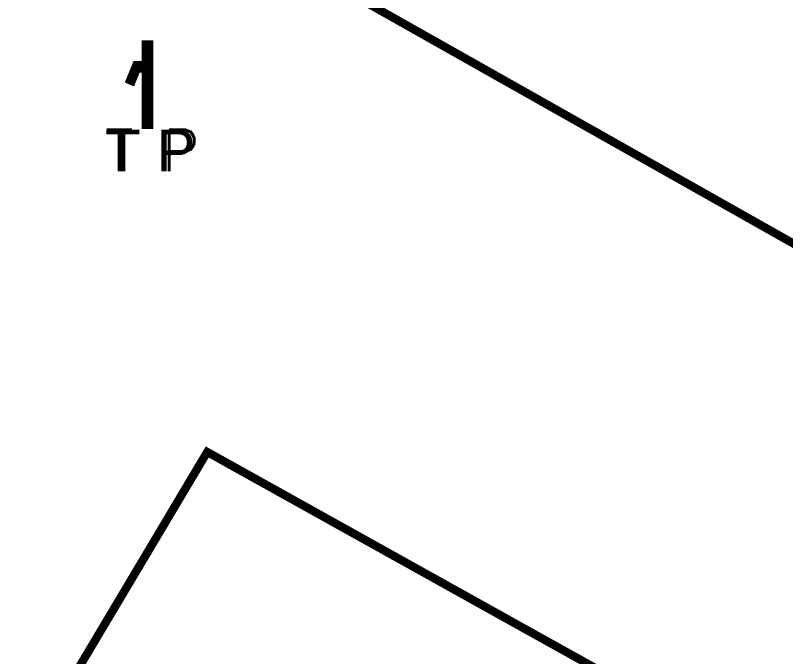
# Model space of a CAD drawing. Header units: inches. Extents: x 350994 to 353538, y 1581369 to 1583842.
# Drawn here: x 351564.22 to 351573.49, y 1583631.91 to 1583639.63 of the extents above; entities that cross this region are included whole.
import ezdxf

# ---------------------------------------------------------------- set-up
doc = ezdxf.new("R2010")
doc.units = ezdxf.units.IN
doc.header["$MEASUREMENT"] = 0
doc.linetypes.add('1', pattern=[0])
for name, color, linetype in [('BOUNDARY', 5, 'Continuous'), ("ROAD'S", 1, '1'), ('TAP', 180, 'Continuous')]:
    doc.layers.add(name, color=color, linetype=linetype)
doc.styles.add('ROMANS', font='ROMANS.shx')
doc.styles.get("Standard").update_dxf_attribs({"font": 'arial.ttf'})

# ---------------------------------------------------------------- blocks, each defined once
blk = doc.blocks.new('TP')
at = {"layer": 'BOUNDARY', "color": 182, "lineweight": 5}
blk.add_lwpolyline([(-0.0352, 0.4067), (-0.1446, 0.4067), (-0.2275, 0.2035), (-0.1809, 0.1826), (-0.117, 0.339), (-0.0352, 0.339), (-0.0352, -0.339), (0.0352, -0.339), (0.0352, 0.6561), (-0.0352, 0.6561)], close=True, dxfattribs=at)
blk.add_lwpolyline([(-0.0352, 0), (0.0352, 0)], dxfattribs=at)
at = {"layer": 'BOUNDARY', "color": 182, "lineweight": 5, "width": 1}
blk.add_text('T P', height=0.5, dxfattribs=at).set_placement((-0.5098, -0.8853, 99.1531))

msp = doc.modelspace()

# ---------------------------------------------------------------- linework, layer by layer
at = {"layer": 'BOUNDARY', "lineweight": 5, "const_width": 0.1, "elevation": 90.928}
msp.add_lwpolyline([(351566.5301, 1583634.3722), (351598.9327, 1583616.3089), (351596.9619, 1583612.7934), (351564.4516, 1583630.8771), (351566.5301, 1583634.3722)], dxfattribs=at)
at = {"layer": "ROAD'S", "lineweight": 5, "const_width": 0.1}
msp.add_lwpolyline([(351679.9586, 1583545.7907), (351688.6012, 1583572.1809), (351685.4139, 1583575.058), (351640.4288, 1583599.9325), (351602.4336, 1583620.5902), (351565.56, 1583641.4179), (351502.8379, 1583676.6731)], dxfattribs=at)
at = {"layer": 'TAP', "lineweight": 5, "const_width": 0.07}
msp.add_lwpolyline([(351565.7752, 1583639.0468), (351565.6657, 1583639.0468), (351565.5828, 1583638.8437), (351565.6295, 1583638.8228), (351565.6933, 1583638.9791), (351565.7752, 1583638.9791), (351565.7752, 1583638.3012), (351565.8455, 1583638.3012), (351565.8455, 1583639.2963), (351565.7752, 1583639.2963)], close=True, dxfattribs=at)
msp.add_lwpolyline([(351565.7752, 1583638.6402), (351565.8455, 1583638.6402)], dxfattribs=at)

# ---------------------------------------------------------------- block references
at = {"layer": 'TAP', "lineweight": 5}
msp.add_blockref('TP', (351565.8104, 1583638.6402, 91.088), dxfattribs=at)

# ---------------------------------------------------------------- texts
at = {"layer": 'TAP', "lineweight": 9, "style": 'ROMANS'}
msp.add_text('T P', height=0.5, dxfattribs=at).set_placement((351565.3005, 1583637.7549, 190.2411))

doc.saveas('drawing.dxf')
